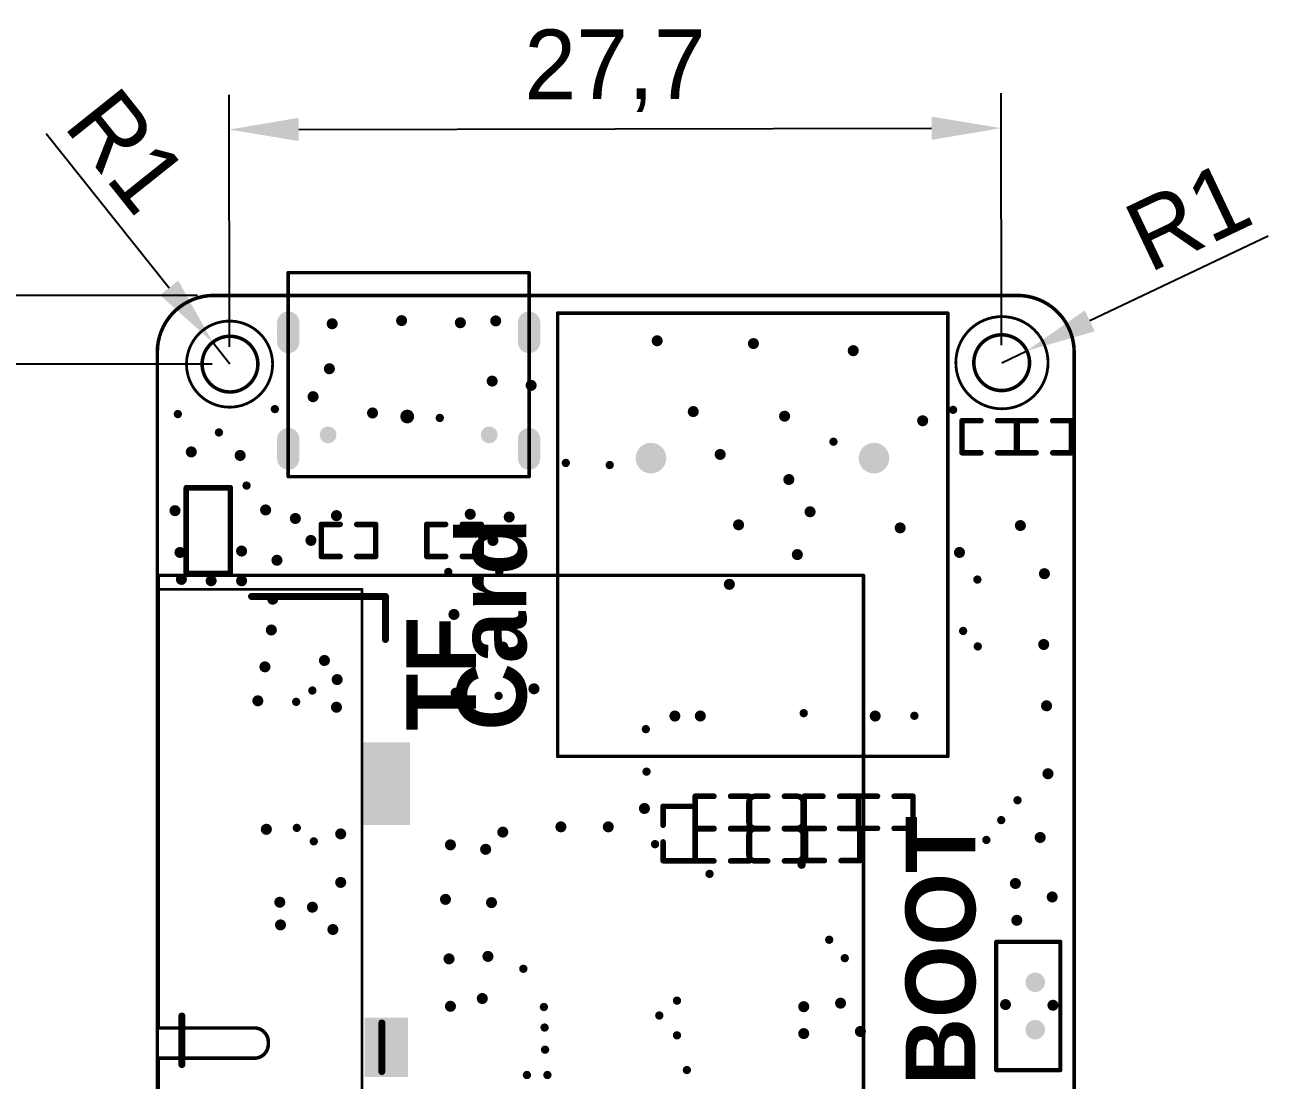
# Model space of a CAD drawing. Header units: millimetres. Extents: x -69 to 18, y -23 to 110.
# Drawn here: x -37.67 to 6.93, y 71.99 to 109.85 of the extents above; entities that cross this region are included whole.
import ezdxf

# ---------------------------------------------------------------- set-up
doc = ezdxf.new("R2010")
doc.units = ezdxf.units.MM
for name, color, linetype in [('KeepOutLayer', 6, 'Continuous'), ('PadHoleLayer', 156, 'Continuous'), ('TopOverlay', 2, 'Continuous'), ('ViaHoleLayer', 16, 'Continuous')]:
    doc.layers.add(name, color=color, linetype=linetype)
doc.styles.add('Alibaba PuHuiTi Medium', font='', dxfattribs={"height": 0.2})
doc.styles.get('Alibaba PuHuiTi Medium').set_extended_font_data('Alibaba PuHuiTi Medium', bold=True)
doc.dimstyles.new('ISO-25', dxfattribs={"dimtxt": 2.5, "dimasz": 2.5, "dimexe": 1.25, "dimexo": 0.625, "dimtad": 1, "dimtxsty": 'Standard', "dimcen": 2.5, "dimclrd": 3, "dimclre": 3, "dimclrt": 3, "dimadec": 0, "dimazin": 0, "dimtfac": 1, "dimtmove": 0, "dimatfit": 3, "dimfxl": 1, "dimarcsym": 0})

# ---------------------------------------------------------------- blocks, each defined once
blk = doc.blocks.new('TF_CKT01_009D_22')
at = {"layer": 'PadHoleLayer'}
h = blk.add_hatch(color=156, dxfattribs=at)
edge = h.paths.add_edge_path()
edge.add_arc((-2.8, -10.7), 0.55, 0, 360)
h = blk.add_hatch(color=156, dxfattribs=at)
edge = h.paths.add_edge_path()
edge.add_arc((5.2, -10.7), 0.55, 0, 360)
at = {"layer": 'TopOverlay', "const_width": 0.127}
for points in [[(-5.45, 0), (-5.45, -15.9)], [(8.55, 0), (-5.45, 0)], [(8.55, 0), (8.55, -15.9)], [(8.55, -15.9), (-5.45, -15.9)]]:
    blk.add_lwpolyline(points, dxfattribs=at)
at = {"layer": 'TopOverlay', "const_width": 0.0635}
for points in [[(-5.482, 0, 1), (-5.418, 0, 1)], [(-5.482, 0, 1), (-5.418, 0, 1)], [(8.518, 0, 1), (8.582, 0, 1)], [(8.518, 0, 1), (8.582, 0, 1)], [(-5.482, -15.9, 1), (-5.418, -15.9, 1)], [(-5.482, -15.9, 1), (-5.418, -15.9, 1)], [(8.518, -15.9, 1), (8.582, -15.9, 1)], [(8.518, -15.9, 1), (8.582, -15.9, 1)]]:
    blk.add_lwpolyline(points, format="xyb", close=True, dxfattribs=at)
blk = doc.blocks.new('LC_0402_C_32')
at = {"layer": 'TopOverlay', "const_width": 0.2}
for points in [[(-0.975, 0.355, -0.414214), (-0.755, 0.575)], [(0.755, 0.575, -0.414214), (0.975, 0.355)], [(-0.755, -0.575, -0.414214), (-0.975, -0.355)], [(0.975, -0.355, -0.414214), (0.755, -0.575)]]:
    blk.add_lwpolyline(points, format="xyb", dxfattribs=at)
for points in [[(-0.975, -0.355), (-0.975, 0.355)], [(-0.75, 0.575), (-0.3, 0.575)], [(0.3, 0.575), (0.75, 0.575)], [(0.975, -0.355), (0.975, 0.355)], [(-0.75, -0.575), (-0.3, -0.575)], [(0.3, -0.575), (0.75, -0.575)]]:
    blk.add_lwpolyline(points, dxfattribs=at)
at = {"layer": 'TopOverlay', "const_width": 0.1}
for points in [[(-1.025, 0.355, 1), (-0.925, 0.355, 1)], [(-1.025, 0.355, 1), (-0.925, 0.355, 1)], [(-0.805, 0.575, 1), (-0.705, 0.575, 1)], [(-0.8, 0.575, 1), (-0.7, 0.575, 1)], [(-0.35, 0.575, 1), (-0.25, 0.575, 1)], [(0.25, 0.575, 1), (0.35, 0.575, 1)], [(0.7, 0.575, 1), (0.8, 0.575, 1)], [(0.705, 0.575, 1), (0.805, 0.575, 1)], [(0.925, 0.355, 1), (1.025, 0.355, 1)], [(0.925, 0.355, 1), (1.025, 0.355, 1)], [(-1.025, -0.355, 1), (-0.925, -0.355, 1)], [(-1.025, -0.355, 1), (-0.925, -0.355, 1)], [(0.925, -0.355, 1), (1.025, -0.355, 1)], [(0.925, -0.355, 1), (1.025, -0.355, 1)], [(-0.805, -0.575, 1), (-0.705, -0.575, 1)], [(-0.8, -0.575, 1), (-0.7, -0.575, 1)], [(-0.35, -0.575, 1), (-0.25, -0.575, 1)], [(0.25, -0.575, 1), (0.35, -0.575, 1)], [(0.7, -0.575, 1), (0.8, -0.575, 1)], [(0.705, -0.575, 1), (0.805, -0.575, 1)]]:
    blk.add_lwpolyline(points, format="xyb", close=True, dxfattribs=at)
blk = doc.blocks.new('LC_0402_C_33')
at = {"layer": 'TopOverlay', "const_width": 0.2}
for points in [[(-0.975, 0.355, -0.414214), (-0.755, 0.575)], [(0.755, 0.575, -0.414214), (0.975, 0.355)], [(-0.755, -0.575, -0.414214), (-0.975, -0.355)], [(0.975, -0.355, -0.414214), (0.755, -0.575)]]:
    blk.add_lwpolyline(points, format="xyb", dxfattribs=at)
for points in [[(-0.975, -0.355), (-0.975, 0.355)], [(-0.75, 0.575), (-0.3, 0.575)], [(0.3, 0.575), (0.75, 0.575)], [(0.975, -0.355), (0.975, 0.355)], [(-0.75, -0.575), (-0.3, -0.575)], [(0.3, -0.575), (0.75, -0.575)]]:
    blk.add_lwpolyline(points, dxfattribs=at)
at = {"layer": 'TopOverlay', "const_width": 0.1}
for points in [[(-1.025, 0.355, 1), (-0.925, 0.355, 1)], [(-1.025, 0.355, 1), (-0.925, 0.355, 1)], [(-0.805, 0.575, 1), (-0.705, 0.575, 1)], [(-0.8, 0.575, 1), (-0.7, 0.575, 1)], [(-0.35, 0.575, 1), (-0.25, 0.575, 1)], [(0.25, 0.575, 1), (0.35, 0.575, 1)], [(0.7, 0.575, 1), (0.8, 0.575, 1)], [(0.705, 0.575, 1), (0.805, 0.575, 1)], [(0.925, 0.355, 1), (1.025, 0.355, 1)], [(0.925, 0.355, 1), (1.025, 0.355, 1)], [(-1.025, -0.355, 1), (-0.925, -0.355, 1)], [(-1.025, -0.355, 1), (-0.925, -0.355, 1)], [(0.925, -0.355, 1), (1.025, -0.355, 1)], [(0.925, -0.355, 1), (1.025, -0.355, 1)], [(-0.805, -0.575, 1), (-0.705, -0.575, 1)], [(-0.8, -0.575, 1), (-0.7, -0.575, 1)], [(-0.35, -0.575, 1), (-0.25, -0.575, 1)], [(0.25, -0.575, 1), (0.35, -0.575, 1)], [(0.7, -0.575, 1), (0.8, -0.575, 1)], [(0.705, -0.575, 1), (0.805, -0.575, 1)]]:
    blk.add_lwpolyline(points, format="xyb", close=True, dxfattribs=at)
blk = doc.blocks.new('LC_0402_R_37')
at = {"layer": 'TopOverlay', "const_width": 0.2}
for points in [[(-0.3, 0.575), (-0.975, 0.575)], [(-0.975, -0.575), (-0.975, 0.575)], [(0.975, 0.575), (0.3, 0.575)], [(0.975, -0.575), (0.975, 0.575)], [(-0.3, -0.575), (-0.975, -0.575)], [(0.975, -0.575), (0.3, -0.575)]]:
    blk.add_lwpolyline(points, dxfattribs=at)
at = {"layer": 'TopOverlay', "const_width": 0.1}
for points in [[(-1.025, 0.575, 1), (-0.925, 0.575, 1)], [(-1.025, 0.575, 1), (-0.925, 0.575, 1)], [(-0.35, 0.575, 1), (-0.25, 0.575, 1)], [(0.25, 0.575, 1), (0.35, 0.575, 1)], [(0.925, 0.575, 1), (1.025, 0.575, 1)], [(0.925, 0.575, 1), (1.025, 0.575, 1)], [(-1.025, -0.575, 1), (-0.925, -0.575, 1)], [(-1.025, -0.575, 1), (-0.925, -0.575, 1)], [(-0.35, -0.575, 1), (-0.25, -0.575, 1)], [(0.25, -0.575, 1), (0.35, -0.575, 1)], [(0.925, -0.575, 1), (1.025, -0.575, 1)], [(0.925, -0.575, 1), (1.025, -0.575, 1)]]:
    blk.add_lwpolyline(points, format="xyb", close=True, dxfattribs=at)
blk = doc.blocks.new('LC_0402_R_38')
at = {"layer": 'TopOverlay', "const_width": 0.2}
for points in [[(-0.3, 0.575), (-0.975, 0.575)], [(-0.975, 0.575), (-0.975, -0.575)], [(0.975, 0.575), (0.3, 0.575)], [(0.975, 0.575), (0.975, -0.575)], [(-0.3, -0.575), (-0.975, -0.575)], [(0.975, -0.575), (0.3, -0.575)]]:
    blk.add_lwpolyline(points, dxfattribs=at)
at = {"layer": 'TopOverlay', "const_width": 0.1}
for points in [[(-1.025, 0.575, 1), (-0.925, 0.575, 1)], [(-1.025, 0.575, 1), (-0.925, 0.575, 1)], [(-0.35, 0.575, 1), (-0.25, 0.575, 1)], [(0.25, 0.575, 1), (0.35, 0.575, 1)], [(0.925, 0.575, 1), (1.025, 0.575, 1)], [(0.925, 0.575, 1), (1.025, 0.575, 1)], [(-1.025, -0.575, 1), (-0.925, -0.575, 1)], [(-1.025, -0.575, 1), (-0.925, -0.575, 1)], [(-0.35, -0.575, 1), (-0.25, -0.575, 1)], [(0.25, -0.575, 1), (0.35, -0.575, 1)], [(0.925, -0.575, 1), (1.025, -0.575, 1)], [(0.925, -0.575, 1), (1.025, -0.575, 1)]]:
    blk.add_lwpolyline(points, format="xyb", close=True, dxfattribs=at)
blk = doc.blocks.new('LC_0402_R_39')
at = {"layer": 'TopOverlay', "const_width": 0.2}
for points in [[(-0.3, 0.575), (-0.975, 0.575)], [(-0.975, 0.575), (-0.975, -0.575)], [(0.975, 0.575), (0.3, 0.575)], [(0.975, 0.575), (0.975, -0.575)], [(-0.3, -0.575), (-0.975, -0.575)], [(0.975, -0.575), (0.3, -0.575)]]:
    blk.add_lwpolyline(points, dxfattribs=at)
at = {"layer": 'TopOverlay', "const_width": 0.1}
for points in [[(-1.025, 0.575, 1), (-0.925, 0.575, 1)], [(-1.025, 0.575, 1), (-0.925, 0.575, 1)], [(-0.35, 0.575, 1), (-0.25, 0.575, 1)], [(0.25, 0.575, 1), (0.35, 0.575, 1)], [(0.925, 0.575, 1), (1.025, 0.575, 1)], [(0.925, 0.575, 1), (1.025, 0.575, 1)], [(-1.025, -0.575, 1), (-0.925, -0.575, 1)], [(-1.025, -0.575, 1), (-0.925, -0.575, 1)], [(-0.35, -0.575, 1), (-0.25, -0.575, 1)], [(0.25, -0.575, 1), (0.35, -0.575, 1)], [(0.925, -0.575, 1), (1.025, -0.575, 1)], [(0.925, -0.575, 1), (1.025, -0.575, 1)]]:
    blk.add_lwpolyline(points, format="xyb", close=True, dxfattribs=at)
blk = doc.blocks.new('LC_0402_R_43')
at = {"layer": 'TopOverlay', "const_width": 0.2}
for points in [[(-0.975, 0.575), (-0.3, 0.575)], [(-0.975, -0.575), (-0.975, 0.575)], [(0.3, 0.575), (0.975, 0.575)], [(0.975, -0.575), (0.975, 0.575)], [(-0.975, -0.575), (-0.3, -0.575)], [(0.3, -0.575), (0.975, -0.575)]]:
    blk.add_lwpolyline(points, dxfattribs=at)
at = {"layer": 'TopOverlay', "const_width": 0.1}
for points in [[(-1.025, 0.575, 1), (-0.925, 0.575, 1)], [(-1.025, 0.575, 1), (-0.925, 0.575, 1)], [(-0.35, 0.575, 1), (-0.25, 0.575, 1)], [(0.25, 0.575, 1), (0.35, 0.575, 1)], [(0.925, 0.575, 1), (1.025, 0.575, 1)], [(0.925, 0.575, 1), (1.025, 0.575, 1)], [(-1.025, -0.575, 1), (-0.925, -0.575, 1)], [(-1.025, -0.575, 1), (-0.925, -0.575, 1)], [(-0.35, -0.575, 1), (-0.25, -0.575, 1)], [(0.25, -0.575, 1), (0.35, -0.575, 1)], [(0.925, -0.575, 1), (1.025, -0.575, 1)], [(0.925, -0.575, 1), (1.025, -0.575, 1)]]:
    blk.add_lwpolyline(points, format="xyb", close=True, dxfattribs=at)
blk = doc.blocks.new('LC_0402_R_44')
at = {"layer": 'TopOverlay', "const_width": 0.2}
for points in [[(-0.3, 0.575), (-0.975, 0.575)], [(-0.975, 0.575), (-0.975, -0.575)], [(0.975, 0.575), (0.3, 0.575)], [(0.975, 0.575), (0.975, -0.575)], [(-0.3, -0.575), (-0.975, -0.575)], [(0.975, -0.575), (0.3, -0.575)]]:
    blk.add_lwpolyline(points, dxfattribs=at)
at = {"layer": 'TopOverlay', "const_width": 0.1}
for points in [[(-1.025, 0.575, 1), (-0.925, 0.575, 1)], [(-1.025, 0.575, 1), (-0.925, 0.575, 1)], [(-0.35, 0.575, 1), (-0.25, 0.575, 1)], [(0.25, 0.575, 1), (0.35, 0.575, 1)], [(0.925, 0.575, 1), (1.025, 0.575, 1)], [(0.925, 0.575, 1), (1.025, 0.575, 1)], [(-1.025, -0.575, 1), (-0.925, -0.575, 1)], [(-1.025, -0.575, 1), (-0.925, -0.575, 1)], [(-0.35, -0.575, 1), (-0.25, -0.575, 1)], [(0.25, -0.575, 1), (0.35, -0.575, 1)], [(0.925, -0.575, 1), (1.025, -0.575, 1)], [(0.925, -0.575, 1), (1.025, -0.575, 1)]]:
    blk.add_lwpolyline(points, format="xyb", close=True, dxfattribs=at)
blk = doc.blocks.new('LC_0402_R_45')
at = {"layer": 'TopOverlay', "const_width": 0.2}
for points in [[(-0.3, 0.575), (-0.975, 0.575)], [(-0.975, 0.575), (-0.975, -0.575)], [(0.975, 0.575), (0.3, 0.575)], [(0.975, 0.575), (0.975, -0.575)], [(-0.3, -0.575), (-0.975, -0.575)], [(0.975, -0.575), (0.3, -0.575)]]:
    blk.add_lwpolyline(points, dxfattribs=at)
at = {"layer": 'TopOverlay', "const_width": 0.1}
for points in [[(-1.025, 0.575, 1), (-0.925, 0.575, 1)], [(-1.025, 0.575, 1), (-0.925, 0.575, 1)], [(-0.35, 0.575, 1), (-0.25, 0.575, 1)], [(0.25, 0.575, 1), (0.35, 0.575, 1)], [(0.925, 0.575, 1), (1.025, 0.575, 1)], [(0.925, 0.575, 1), (1.025, 0.575, 1)], [(-1.025, -0.575, 1), (-0.925, -0.575, 1)], [(-1.025, -0.575, 1), (-0.925, -0.575, 1)], [(-0.35, -0.575, 1), (-0.25, -0.575, 1)], [(0.25, -0.575, 1), (0.35, -0.575, 1)], [(0.925, -0.575, 1), (1.025, -0.575, 1)], [(0.925, -0.575, 1), (1.025, -0.575, 1)]]:
    blk.add_lwpolyline(points, format="xyb", close=True, dxfattribs=at)
blk = doc.blocks.new('LC_0402_R_46')
at = {"layer": 'TopOverlay', "const_width": 0.2}
for points in [[(-0.975, 0.575), (-0.3, 0.575)], [(-0.975, -0.575), (-0.975, 0.575)], [(0.3, 0.575), (0.975, 0.575)], [(0.975, -0.575), (0.975, 0.575)], [(-0.975, -0.575), (-0.3, -0.575)], [(0.3, -0.575), (0.975, -0.575)]]:
    blk.add_lwpolyline(points, dxfattribs=at)
at = {"layer": 'TopOverlay', "const_width": 0.1}
for points in [[(-1.025, 0.575, 1), (-0.925, 0.575, 1)], [(-1.025, 0.575, 1), (-0.925, 0.575, 1)], [(-0.35, 0.575, 1), (-0.25, 0.575, 1)], [(0.25, 0.575, 1), (0.35, 0.575, 1)], [(0.925, 0.575, 1), (1.025, 0.575, 1)], [(0.925, 0.575, 1), (1.025, 0.575, 1)], [(-1.025, -0.575, 1), (-0.925, -0.575, 1)], [(-1.025, -0.575, 1), (-0.925, -0.575, 1)], [(-0.35, -0.575, 1), (-0.25, -0.575, 1)], [(0.25, -0.575, 1), (0.35, -0.575, 1)], [(0.925, -0.575, 1), (1.025, -0.575, 1)], [(0.925, -0.575, 1), (1.025, -0.575, 1)]]:
    blk.add_lwpolyline(points, format="xyb", close=True, dxfattribs=at)
blk = doc.blocks.new('LC_0402_R_47')
at = {"layer": 'TopOverlay', "const_width": 0.2}
for points in [[(-0.975, 0.575), (-0.3, 0.575)], [(-0.975, -0.575), (-0.975, 0.575)], [(0.3, 0.575), (0.975, 0.575)], [(0.975, -0.575), (0.975, 0.575)], [(-0.975, -0.575), (-0.3, -0.575)], [(0.3, -0.575), (0.975, -0.575)]]:
    blk.add_lwpolyline(points, dxfattribs=at)
at = {"layer": 'TopOverlay', "const_width": 0.1}
for points in [[(-1.025, 0.575, 1), (-0.925, 0.575, 1)], [(-1.025, 0.575, 1), (-0.925, 0.575, 1)], [(-0.35, 0.575, 1), (-0.25, 0.575, 1)], [(0.25, 0.575, 1), (0.35, 0.575, 1)], [(0.925, 0.575, 1), (1.025, 0.575, 1)], [(0.925, 0.575, 1), (1.025, 0.575, 1)], [(-1.025, -0.575, 1), (-0.925, -0.575, 1)], [(-1.025, -0.575, 1), (-0.925, -0.575, 1)], [(-0.35, -0.575, 1), (-0.25, -0.575, 1)], [(0.25, -0.575, 1), (0.35, -0.575, 1)], [(0.925, -0.575, 1), (1.025, -0.575, 1)], [(0.925, -0.575, 1), (1.025, -0.575, 1)]]:
    blk.add_lwpolyline(points, format="xyb", close=True, dxfattribs=at)
blk = doc.blocks.new('TS_019B_50')
at = {"layer": 'PadHoleLayer'}
h = blk.add_hatch(color=156, dxfattribs=at)
edge = h.paths.add_edge_path()
edge.add_arc((-0.85, 0), 0.35, 0, 360)
h = blk.add_hatch(color=156, dxfattribs=at)
edge = h.paths.add_edge_path()
edge.add_arc((0.85, 0), 0.35, 0, 360)
at = {"layer": 'TopOverlay', "const_width": 0.152}
for points in [[(2.3, 1.4), (-2.3, 1.4)], [(-2.3, 1.4), (-2.3, -0.9)], [(2.3, 1.4), (2.3, -0.9)], [(-2.3, -0.9), (2.3, -0.9)]]:
    blk.add_lwpolyline(points, dxfattribs=at)
at = {"layer": 'TopOverlay', "const_width": 0.0762}
for points in [[(-2.338, 1.4, 1), (-2.262, 1.4, 1)], [(-2.338, 1.4, 1), (-2.262, 1.4, 1)], [(2.262, 1.4, 1), (2.338, 1.4, 1)], [(2.262, 1.4, 1), (2.338, 1.4, 1)], [(-2.338, -0.9, 1), (-2.262, -0.9, 1)], [(-2.338, -0.9, 1), (-2.262, -0.9, 1)], [(2.262, -0.9, 1), (2.338, -0.9, 1)], [(2.262, -0.9, 1), (2.338, -0.9, 1)]]:
    blk.add_lwpolyline(points, format="xyb", close=True, dxfattribs=at)
blk = doc.blocks.new('TYPE_C3_0_53')
at = {"layer": 'PadHoleLayer'}
h = blk.add_hatch(color=156, dxfattribs=at)
edge = h.paths.add_edge_path()
edge.add_arc((-4.32, -1.35), 0.4, 180, 360)
edge.add_line((-3.92, -1.35), (-3.92, -0.65))
edge.add_arc((-4.32, -0.65), 0.4, 0, 180)
edge.add_line((-4.72, -0.65), (-4.72, -1.35))
h = blk.add_hatch(color=156, dxfattribs=at)
edge = h.paths.add_edge_path()
edge.add_arc((4.32, -1.35), 0.4, 180, 360)
edge.add_line((4.72, -1.35), (4.72, -0.65))
edge.add_arc((4.32, -0.65), 0.4, 0, 180)
edge.add_line((3.92, -0.65), (3.92, -1.35))
h = blk.add_hatch(color=156, dxfattribs=at)
edge = h.paths.add_edge_path()
edge.add_arc((-2.89, -1.5), 0.3, 0, 360)
h = blk.add_hatch(color=156, dxfattribs=at)
edge = h.paths.add_edge_path()
edge.add_arc((2.89, -1.5), 0.3, 0, 360)
h = blk.add_hatch(color=156, dxfattribs=at)
edge = h.paths.add_edge_path()
edge.add_arc((-4.32, -5.53), 0.4, 180, 360)
edge.add_line((-3.92, -5.53), (-3.92, -4.83))
edge.add_arc((-4.32, -4.83), 0.4, 0, 180)
edge.add_line((-4.72, -4.83), (-4.72, -5.53))
h = blk.add_hatch(color=156, dxfattribs=at)
edge = h.paths.add_edge_path()
edge.add_arc((4.32, -5.53), 0.4, 180, 360)
edge.add_line((4.72, -5.53), (4.72, -4.83))
edge.add_arc((4.32, -4.83), 0.4, 0, 180)
edge.add_line((3.92, -4.83), (3.92, -5.53))
at = {"layer": 'TopOverlay', "const_width": 0.127}
for points in [[(4.32, 0), (-4.32, 0)], [(-4.32, 0), (-4.32, -7.32)], [(4.32, 0), (4.32, -7.32)], [(4.32, -7.32), (-4.32, -7.32)]]:
    blk.add_lwpolyline(points, dxfattribs=at)
at = {"layer": 'TopOverlay', "const_width": 0.0635}
for points in [[(-4.352, 0, 1), (-4.288, 0, 1)], [(-4.352, 0, 1), (-4.288, 0, 1)], [(4.288, 0, 1), (4.352, 0, 1)], [(4.288, 0, 1), (4.352, 0, 1)], [(-4.352, -7.32, 1), (-4.288, -7.32, 1)], [(-4.352, -7.32, 1), (-4.288, -7.32, 1)], [(4.288, -7.32, 1), (4.352, -7.32, 1)], [(4.288, -7.32, 1), (4.352, -7.32, 1)]]:
    blk.add_lwpolyline(points, format="xyb", close=True, dxfattribs=at)
blk = doc.blocks.new('LC_0603_L_69')
at = {"layer": 'TopOverlay', "const_width": 0.2}
for points in [[(-1.535, 0.79), (1.535, 0.79)], [(-1.535, -0.79), (-1.535, 0.79)], [(1.535, -0.79), (1.535, 0.79)], [(1.535, -0.79), (-1.535, -0.79)]]:
    blk.add_lwpolyline(points, dxfattribs=at)
at = {"layer": 'TopOverlay', "const_width": 0.1}
for points in [[(-1.585, 0.79, 1), (-1.485, 0.79, 1)], [(-1.585, 0.79, 1), (-1.485, 0.79, 1)], [(1.485, 0.79, 1), (1.585, 0.79, 1)], [(1.485, 0.79, 1), (1.585, 0.79, 1)], [(-1.585, -0.79, 1), (-1.485, -0.79, 1)], [(-1.585, -0.79, 1), (-1.485, -0.79, 1)], [(1.485, -0.79, 1), (1.585, -0.79, 1)], [(1.485, -0.79, 1), (1.585, -0.79, 1)]]:
    blk.add_lwpolyline(points, format="xyb", close=True, dxfattribs=at)
blk = doc.blocks.new('LC_0402_R_75')
at = {"layer": 'TopOverlay', "const_width": 0.2}
for points in [[(-0.975, 0.575), (-0.3, 0.575)], [(-0.975, -0.575), (-0.975, 0.575)], [(0.3, 0.575), (0.975, 0.575)], [(0.975, -0.575), (0.975, 0.575)], [(-0.975, -0.575), (-0.3, -0.575)], [(0.3, -0.575), (0.975, -0.575)]]:
    blk.add_lwpolyline(points, dxfattribs=at)
at = {"layer": 'TopOverlay', "const_width": 0.1}
for points in [[(-1.025, 0.575, 1), (-0.925, 0.575, 1)], [(-1.025, 0.575, 1), (-0.925, 0.575, 1)], [(-0.35, 0.575, 1), (-0.25, 0.575, 1)], [(0.25, 0.575, 1), (0.35, 0.575, 1)], [(0.925, 0.575, 1), (1.025, 0.575, 1)], [(0.925, 0.575, 1), (1.025, 0.575, 1)], [(-1.025, -0.575, 1), (-0.925, -0.575, 1)], [(-1.025, -0.575, 1), (-0.925, -0.575, 1)], [(-0.35, -0.575, 1), (-0.25, -0.575, 1)], [(0.25, -0.575, 1), (0.35, -0.575, 1)], [(0.925, -0.575, 1), (1.025, -0.575, 1)], [(0.925, -0.575, 1), (1.025, -0.575, 1)]]:
    blk.add_lwpolyline(points, format="xyb", close=True, dxfattribs=at)
blk = doc.blocks.new('LC_0402_R_77')
at = {"layer": 'TopOverlay', "const_width": 0.2}
for points in [[(-0.975, 0.575), (-0.3, 0.575)], [(-0.975, -0.575), (-0.975, 0.575)], [(0.3, 0.575), (0.975, 0.575)], [(0.975, -0.575), (0.975, 0.575)], [(-0.975, -0.575), (-0.3, -0.575)], [(0.3, -0.575), (0.975, -0.575)]]:
    blk.add_lwpolyline(points, dxfattribs=at)
at = {"layer": 'TopOverlay', "const_width": 0.1}
for points in [[(-1.025, 0.575, 1), (-0.925, 0.575, 1)], [(-1.025, 0.575, 1), (-0.925, 0.575, 1)], [(-0.35, 0.575, 1), (-0.25, 0.575, 1)], [(0.25, 0.575, 1), (0.35, 0.575, 1)], [(0.925, 0.575, 1), (1.025, 0.575, 1)], [(0.925, 0.575, 1), (1.025, 0.575, 1)], [(-1.025, -0.575, 1), (-0.925, -0.575, 1)], [(-1.025, -0.575, 1), (-0.925, -0.575, 1)], [(-0.35, -0.575, 1), (-0.25, -0.575, 1)], [(0.25, -0.575, 1), (0.35, -0.575, 1)], [(0.925, -0.575, 1), (1.025, -0.575, 1)], [(0.925, -0.575, 1), (1.025, -0.575, 1)]]:
    blk.add_lwpolyline(points, format="xyb", close=True, dxfattribs=at)
blk = doc.blocks.new('CONN_SMD_91302_85_067RCB3333_85')
at = {"layer": 'TopOverlay'}
for points, const_width in [([(0.945, 4.685), (5.958, 4.685)], 0.127), ([(5.958, 4.685), (5.958, 1.237)], 0.127), ([(7.041, 4.685), (23.279, 4.685)], 0.127), ([(7.041, 4.685), (7.041, 1.237)], 0.127), ([(23.279, 4.685), (23.279, 1.256)], 0.127), ([(5.731, 3.838), (7.469, 3.838)], 0.254), ([(22.522, 1.335), (22.522, -3.464)], 0.254), ([(23.279, 1.256), (23.279, -20.613)], 0.127), ([(6.458, 0.737), (6.558, 0.737)], 0.127), ([(5.481, -3.337), (7.219, -3.337)], 0.254), ([(20.981, -3.464), (22.522, -3.464)], 0.254), ([(1.498, -20.613), (23.279, -20.613)], 0.127)]:
    blk.add_lwpolyline(points, dxfattribs=dict(at, const_width=const_width))
for points, const_width in [([(5.926, 4.685, 1), (5.99, 4.685, 1)], 0.0635), ([(5.926, 4.685, 1), (5.99, 4.685, 1)], 0.0635), ([(7.009, 4.685, 1), (7.073, 4.685, 1)], 0.0635), ([(7.009, 4.685, 1), (7.073, 4.685, 1)], 0.0635), ([(23.247, 4.685, 1), (23.311, 4.685, 1)], 0.0635), ([(23.247, 4.685, 1), (23.311, 4.685, 1)], 0.0635), ([(5.668, 3.838, 1), (5.795, 3.838, 1)], 0.127), ([(7.405, 3.838, 1), (7.532, 3.838, 1)], 0.127), ([(22.459, 1.335, 1), (22.586, 1.335, 1)], 0.127), ([(5.926, 1.237, 1), (5.99, 1.237, 1)], 0.0635), ([(5.926, 1.237, 1), (5.99, 1.237, 1)], 0.0635), ([(7.009, 1.237, 1), (7.073, 1.237, 1)], 0.0635), ([(7.009, 1.237, 1), (7.073, 1.237, 1)], 0.0635), ([(23.247, 1.256, 1), (23.311, 1.256, 1)], 0.0635), ([(23.247, 1.256, 1), (23.311, 1.256, 1)], 0.0635), ([(6.426, 0.737, 1), (6.49, 0.737, 1)], 0.0635), ([(6.426, 0.737, 1), (6.49, 0.737, 1)], 0.0635), ([(6.509, 0.737, 1), (6.573, 0.737, 1)], 0.0635), ([(6.526, 0.737, 1), (6.59, 0.737, 1)], 0.0635), ([(5.418, -3.337, 1), (5.545, -3.337, 1)], 0.127), ([(7.155, -3.337, 1), (7.282, -3.337, 1)], 0.127), ([(20.918, -3.464, 1), (21.045, -3.464, 1)], 0.127), ([(22.459, -3.464, 1), (22.586, -3.464, 1)], 0.127), ([(22.459, -3.464, 1), (22.586, -3.464, 1)], 0.127), ([(23.247, -20.613, 1), (23.311, -20.613, 1)], 0.0635), ([(23.247, -20.613, 1), (23.311, -20.613, 1)], 0.0635)]:
    blk.add_lwpolyline(points, format="xyb", close=True, dxfattribs=dict(at, const_width=const_width))
at = {"layer": 'TopOverlay', "const_width": 0.127}
for points in [[(6.458, 0.737, -0.414214), (5.958, 1.237)], [(7.041, 1.237, -0.414214), (6.541, 0.737)]]:
    blk.add_lwpolyline(points, format="xyb", dxfattribs=at)
blk = doc.blocks.new('*D86')
at = {"color": 3, "lineweight": -2}
for p, q in [((-30.329, 98.302), (-30.346, 107.342)), ((-2.627, 98.353), (-2.644, 107.393)), ((-27.844, 106.097), (-5.142, 106.138))]:
    blk.add_line(p, q, dxfattribs=at)
at = {"color": 3}
for points in [[(-27.844, 106.513), (-27.843, 105.68), (-30.344, 106.092)], [(-5.142, 106.555), (-5.141, 105.722), (-2.642, 106.143)]]:
    blk.add_solid(points, dxfattribs=at)
at = {"layer": 'Defpoints', "color": 0}
for p in [(-2.642, 106.143), (-2.626, 97.728), (-30.328, 97.677)]:
    blk.add_point(p, dxfattribs=at)
at = {"color": 3, "insert": (-16.496, 108.201), "char_height": 2.5, "attachment_point": 5, "rotation": 0.1051}
blk.add_mtext('27,7', dxfattribs=at)
blk = doc.blocks.new('*D87')
at = {"color": 3, "lineweight": -2}
for p, q in [((-30.953, 97.677), (-48.581, 97.672)), ((-47.33, 95.172), (-47.306, 4.872)), ((-30.928, 2.376), (-48.555, 2.371))]:
    blk.add_line(p, q, dxfattribs=at)
at = {"color": 3}
for points in [[(-46.913, 95.173), (-47.747, 95.172), (-47.331, 97.672)], [(-46.889, 4.872), (-47.723, 4.872), (-47.305, 2.372)]]:
    blk.add_solid(points, dxfattribs=at)
at = {"layer": 'Defpoints', "color": 0}
for p in [(-30.328, 97.677), (-47.305, 2.372), (-30.303, 2.376)]:
    blk.add_point(p, dxfattribs=at)
at = {"color": 3, "insert": (-45.235, 50.023), "char_height": 2.5, "attachment_point": 5, "rotation": 270.0153}
blk.add_mtext('95,3', dxfattribs=at)
blk = doc.blocks.new('*D89')
at = {"color": 3, "lineweight": -2}
for p, q in [((-31.48, 100.141), (-66.907, 100.141)), ((-65.657, 97.641), (-65.657, 2.514)), ((-31.48, 0.014), (-66.907, 0.014))]:
    blk.add_line(p, q, dxfattribs=at)
at = {"color": 3}
for points in [[(-66.074, 97.641), (-65.24, 97.641), (-65.657, 100.141)], [(-66.074, 2.514), (-65.24, 2.514), (-65.657, 0.014)]]:
    blk.add_solid(points, dxfattribs=at)
at = {"layer": 'Defpoints', "color": 0}
for p in [(-30.855, 100.141), (-65.657, 0.014), (-30.855, 0.014)]:
    blk.add_point(p, dxfattribs=at)
at = {"color": 3, "insert": (-67.74, 50.077), "char_height": 2.5, "attachment_point": 5, "rotation": 90}
blk.add_mtext('100,13', dxfattribs=at)
blk = doc.blocks.new('*D95')
at = {"color": 3, "lineweight": -2}
for p, q in [((6.933, 102.269), (0.535, 99.23)), ((-2.626, 97.728), (-1.723, 98.157))]:
    blk.add_line(p, q, dxfattribs=at)
at = {"color": 3}
blk.add_solid([(0.357, 99.606), (0.714, 98.853), (-1.723, 98.157)], dxfattribs=at)
at = {"layer": 'Defpoints', "color": 0}
for p in [(-1.723, 98.157), (-2.626, 97.728)]:
    blk.add_point(p, dxfattribs=at)
at = {"color": 3, "insert": (4.059, 102.979), "char_height": 2.5, "attachment_point": 5, "rotation": 25.409}
blk.add_mtext('R1', dxfattribs=at)
blk = doc.blocks.new('*D96')
at = {"color": 3, "lineweight": -2}
for p, q in [((-36.908, 105.954), (-32.493, 100.414)), ((-30.312, 97.677), (-30.935, 98.459))]:
    blk.add_line(p, q, dxfattribs=at)
at = {"color": 3}
blk.add_solid([(-32.168, 100.674), (-32.819, 100.154), (-30.935, 98.459)], dxfattribs=at)
at = {"layer": 'Defpoints', "color": 0}
for p in [(-30.935, 98.459), (-30.312, 97.677)]:
    blk.add_point(p, dxfattribs=at)
at = {"color": 3, "insert": (-34.013, 105.33), "char_height": 2.5, "attachment_point": 5, "rotation": 308.5518}
blk.add_mtext('R1', dxfattribs=at)

msp = doc.modelspace()

# ---------------------------------------------------------------- hatches: boundary and pattern name
at = {"layer": 'TopOverlay'}
for points in [[(-25.527, 81.142), (-23.851, 81.142), (-23.851, 84.113), (-25.527, 84.113)], [(-25.477, 72.099), (-23.927, 72.099), (-23.927, 74.233), (-25.477, 74.233)]]:
    msp.add_hatch(color=2, dxfattribs=at).paths.add_polyline_path(points)
at = {"layer": 'ViaHoleLayer'}
h = msp.add_hatch(color=16, dxfattribs=at)
edge = h.paths.add_edge_path()
edge.add_arc((-26.645, 99.125), 0.2, 0, 360)
h = msp.add_hatch(color=16, dxfattribs=at)
edge = h.paths.add_edge_path()
edge.add_arc((-24.155, 99.238), 0.2, 0, 360)
h = msp.add_hatch(color=16, dxfattribs=at)
edge = h.paths.add_edge_path()
edge.add_arc((-22.047, 99.162), 0.2, 0, 360)
h = msp.add_hatch(color=16, dxfattribs=at)
edge = h.paths.add_edge_path()
edge.add_arc((-20.778, 99.226), 0.2, 0, 360)
h = msp.add_hatch(color=16, dxfattribs=at)
edge = h.paths.add_edge_path()
edge.add_arc((-14.986, 98.515), 0.2, 0, 360)
h = msp.add_hatch(color=16, dxfattribs=at)
edge = h.paths.add_edge_path()
edge.add_arc((-11.532, 98.414), 0.2, 0, 360)
h = msp.add_hatch(color=16, dxfattribs=at)
edge = h.paths.add_edge_path()
edge.add_arc((-7.951, 98.16), 0.2, 0, 360)
h = msp.add_hatch(color=16, dxfattribs=at)
edge = h.paths.add_edge_path()
edge.add_arc((-26.746, 97.511), 0.2, 0, 360)
h = msp.add_hatch(color=16, dxfattribs=at)
edge = h.paths.add_edge_path()
edge.add_arc((-20.905, 97.067), 0.2, 0, 360)
h = msp.add_hatch(color=16, dxfattribs=at)
edge = h.paths.add_edge_path()
edge.add_arc((-19.508, 96.915), 0.2, 0, 360)
h = msp.add_hatch(color=16, dxfattribs=at)
edge = h.paths.add_edge_path()
edge.add_arc((-27.331, 96.509), 0.2, 0, 360)
h = msp.add_hatch(color=16, dxfattribs=at)
edge = h.paths.add_edge_path()
edge.add_arc((-32.182, 95.885), 0.15, 0, 360)
h = msp.add_hatch(color=16, dxfattribs=at)
edge = h.paths.add_edge_path()
edge.add_arc((-28.702, 96.063), 0.15, 0, 360)
h = msp.add_hatch(color=16, dxfattribs=at)
edge = h.paths.add_edge_path()
edge.add_arc((-25.197, 95.924), 0.2, 0, 360)
h = msp.add_hatch(color=16, dxfattribs=at)
edge = h.paths.add_edge_path()
edge.add_arc((-23.953, 95.797), 0.25, 0, 360)
h = msp.add_hatch(color=16, dxfattribs=at)
edge = h.paths.add_edge_path()
edge.add_arc((-13.691, 95.975), 0.2, 0, 360)
h = msp.add_hatch(color=16, dxfattribs=at)
edge = h.paths.add_edge_path()
edge.add_arc((-10.414, 95.809), 0.2, 0, 360)
h = msp.add_hatch(color=16, dxfattribs=at)
edge = h.paths.add_edge_path()
edge.add_arc((-4.369, 96.037), 0.15, 0, 360)
h = msp.add_hatch(color=16, dxfattribs=at)
edge = h.paths.add_edge_path()
edge.add_arc((-22.784, 95.747), 0.15, 0, 360)
h = msp.add_hatch(color=16, dxfattribs=at)
edge = h.paths.add_edge_path()
edge.add_arc((-5.461, 95.645), 0.2, 0, 360)
h = msp.add_hatch(color=16, dxfattribs=at)
edge = h.paths.add_edge_path()
edge.add_arc((-30.709, 95.225), 0.15, 0, 360)
h = msp.add_hatch(color=16, dxfattribs=at)
edge = h.paths.add_edge_path()
edge.add_arc((-8.661, 94.894), 0.15, 0, 360)
h = msp.add_hatch(color=16, dxfattribs=at)
edge = h.paths.add_edge_path()
edge.add_arc((-31.7, 94.527), 0.2, 0, 360)
h = msp.add_hatch(color=16, dxfattribs=at)
edge = h.paths.add_edge_path()
edge.add_arc((-29.947, 94.4), 0.2, 0, 360)
h = msp.add_hatch(color=16, dxfattribs=at)
edge = h.paths.add_edge_path()
edge.add_arc((-12.725, 94.437), 0.2, 0, 360)
h = msp.add_hatch(color=16, dxfattribs=at)
edge = h.paths.add_edge_path()
edge.add_arc((-18.263, 94.132), 0.15, 0, 360)
h = msp.add_hatch(color=16, dxfattribs=at)
edge = h.paths.add_edge_path()
edge.add_arc((-16.688, 94.056), 0.15, 0, 360)
h = msp.add_hatch(color=16, dxfattribs=at)
edge = h.paths.add_edge_path()
edge.add_arc((-10.262, 93.537), 0.2, 0, 360)
h = msp.add_hatch(color=16, dxfattribs=at)
edge = h.paths.add_edge_path()
edge.add_arc((-29.718, 93.32), 0.15, 0, 360)
h = msp.add_hatch(color=16, dxfattribs=at)
edge = h.paths.add_edge_path()
edge.add_arc((-32.284, 92.419), 0.2, 0, 360)
h = msp.add_hatch(color=16, dxfattribs=at)
edge = h.paths.add_edge_path()
edge.add_arc((-29.033, 92.445), 0.2, 0, 360)
h = msp.add_hatch(color=16, dxfattribs=at)
edge = h.paths.add_edge_path()
edge.add_arc((-27.966, 92.14), 0.2, 0, 360)
h = msp.add_hatch(color=16, dxfattribs=at)
edge = h.paths.add_edge_path()
edge.add_arc((-26.493, 92.241), 0.2, 0, 360)
h = msp.add_hatch(color=16, dxfattribs=at)
edge = h.paths.add_edge_path()
edge.add_arc((-21.692, 92.292), 0.2, 0, 360)
h = msp.add_hatch(color=16, dxfattribs=at)
edge = h.paths.add_edge_path()
edge.add_arc((-20.295, 92.191), 0.2, 0, 360)
h = msp.add_hatch(color=16, dxfattribs=at)
edge = h.paths.add_edge_path()
edge.add_arc((-9.5, 92.38), 0.2, 0, 360)
h = msp.add_hatch(color=16, dxfattribs=at)
edge = h.paths.add_edge_path()
edge.add_arc((-12.065, 91.911), 0.2, 0, 360)
h = msp.add_hatch(color=16, dxfattribs=at)
edge = h.paths.add_edge_path()
edge.add_arc((-6.268, 91.802), 0.2, 0, 360)
h = msp.add_hatch(color=16, dxfattribs=at)
edge = h.paths.add_edge_path()
edge.add_arc((-1.956, 91.886), 0.2, 0, 360)
h = msp.add_hatch(color=16, dxfattribs=at)
edge = h.paths.add_edge_path()
edge.add_arc((-27.407, 91.352), 0.2, 0, 360)
h = msp.add_hatch(color=16, dxfattribs=at)
edge = h.paths.add_edge_path()
edge.add_arc((-20.879, 91.352), 0.2, 0, 360)
h = msp.add_hatch(color=16, dxfattribs=at)
edge = h.paths.add_edge_path()
edge.add_arc((-32.106, 90.921), 0.2, 0, 360)
h = msp.add_hatch(color=16, dxfattribs=at)
edge = h.paths.add_edge_path()
edge.add_arc((-29.896, 90.971), 0.2, 0, 360)
h = msp.add_hatch(color=16, dxfattribs=at)
edge = h.paths.add_edge_path()
edge.add_arc((-9.957, 90.844), 0.2, 0, 360)
h = msp.add_hatch(color=16, dxfattribs=at)
edge = h.paths.add_edge_path()
edge.add_arc((-4.141, 90.921), 0.2, 0, 360)
h = msp.add_hatch(color=16, dxfattribs=at)
edge = h.paths.add_edge_path()
edge.add_arc((-28.626, 90.641), 0.2, 0, 360)
h = msp.add_hatch(color=16, dxfattribs=at)
edge = h.paths.add_edge_path()
edge.add_arc((-32.055, 89.955), 0.2, 0, 360)
h = msp.add_hatch(color=16, dxfattribs=at)
edge = h.paths.add_edge_path()
edge.add_arc((-30.988, 89.905), 0.2, 0, 360)
h = msp.add_hatch(color=16, dxfattribs=at)
edge = h.paths.add_edge_path()
edge.add_arc((-29.896, 89.905), 0.2, 0, 360)
h = msp.add_hatch(color=16, dxfattribs=at)
edge = h.paths.add_edge_path()
edge.add_arc((-22.479, 90.221), 0.15, 0, 360)
h = msp.add_hatch(color=16, dxfattribs=at)
edge = h.paths.add_edge_path()
edge.add_arc((-20.65, 90.221), 0.15, 0, 360)
h = msp.add_hatch(color=16, dxfattribs=at)
edge = h.paths.add_edge_path()
edge.add_arc((-1.093, 90.159), 0.2, 0, 360)
h = msp.add_hatch(color=16, dxfattribs=at)
edge = h.paths.add_edge_path()
edge.add_arc((-12.396, 89.778), 0.2, 0, 360)
h = msp.add_hatch(color=16, dxfattribs=at)
edge = h.paths.add_edge_path()
edge.add_arc((-3.498, 89.948), 0.15, 0, 360)
h = msp.add_hatch(color=16, dxfattribs=at)
edge = h.paths.add_edge_path()
edge.add_arc((-28.779, 89.244), 0.2, 0, 360)
h = msp.add_hatch(color=16, dxfattribs=at)
edge = h.paths.add_edge_path()
edge.add_arc((-22.276, 88.697), 0.2, 0, 360)
h = msp.add_hatch(color=16, dxfattribs=at)
edge = h.paths.add_edge_path()
edge.add_arc((-28.829, 88.138), 0.2, 0, 360)
h = msp.add_hatch(color=16, dxfattribs=at)
edge = h.paths.add_edge_path()
edge.add_arc((-4.009, 88.105), 0.15, 0, 360)
h = msp.add_hatch(color=16, dxfattribs=at)
edge = h.paths.add_edge_path()
edge.add_arc((-20.523, 87.528), 0.2, 0, 360)
h = msp.add_hatch(color=16, dxfattribs=at)
edge = h.paths.add_edge_path()
edge.add_arc((-3.483, 87.55), 0.15, 0, 360)
h = msp.add_hatch(color=16, dxfattribs=at)
edge = h.paths.add_edge_path()
edge.add_arc((-1.118, 87.619), 0.2, 0, 360)
h = msp.add_hatch(color=16, dxfattribs=at)
edge = h.paths.add_edge_path()
edge.add_arc((-29.058, 86.817), 0.2, 0, 360)
h = msp.add_hatch(color=16, dxfattribs=at)
edge = h.paths.add_edge_path()
edge.add_arc((-26.924, 87.046), 0.2, 0, 360)
h = msp.add_hatch(color=16, dxfattribs=at)
edge = h.paths.add_edge_path()
edge.add_arc((-26.467, 86.36), 0.2, 0, 360)
h = msp.add_hatch(color=16, dxfattribs=at)
edge = h.paths.add_edge_path()
edge.add_arc((-27.356, 85.968), 0.15, 0, 360)
h = msp.add_hatch(color=16, dxfattribs=at)
edge = h.paths.add_edge_path()
edge.add_arc((-19.406, 86.03), 0.2, 0, 360)
h = msp.add_hatch(color=16, dxfattribs=at)
edge = h.paths.add_edge_path()
edge.add_arc((-29.312, 85.598), 0.2, 0, 360)
h = msp.add_hatch(color=16, dxfattribs=at)
edge = h.paths.add_edge_path()
edge.add_arc((-27.937, 85.561), 0.15, 0, 360)
h = msp.add_hatch(color=16, dxfattribs=at)
edge = h.paths.add_edge_path()
edge.add_arc((-22.2, 85.877), 0.2, 0, 360)
h = msp.add_hatch(color=16, dxfattribs=at)
edge = h.paths.add_edge_path()
edge.add_arc((-20.676, 85.776), 0.15, 0, 360)
h = msp.add_hatch(color=16, dxfattribs=at)
edge = h.paths.add_edge_path()
edge.add_arc((-26.492, 85.369), 0.2, 0, 360)
h = msp.add_hatch(color=16, dxfattribs=at)
edge = h.paths.add_edge_path()
edge.add_arc((-14.351, 85.053), 0.2, 0, 360)
h = msp.add_hatch(color=16, dxfattribs=at)
edge = h.paths.add_edge_path()
edge.add_arc((-13.437, 85.053), 0.2, 0, 360)
h = msp.add_hatch(color=16, dxfattribs=at)
edge = h.paths.add_edge_path()
edge.add_arc((-9.729, 85.155), 0.15, 0, 360)
h = msp.add_hatch(color=16, dxfattribs=at)
edge = h.paths.add_edge_path()
edge.add_arc((-7.163, 85.053), 0.2, 0, 360)
h = msp.add_hatch(color=16, dxfattribs=at)
edge = h.paths.add_edge_path()
edge.add_arc((-5.758, 85.061), 0.15, 0, 360)
h = msp.add_hatch(color=16, dxfattribs=at)
edge = h.paths.add_edge_path()
edge.add_arc((-1.016, 85.42), 0.2, 0, 360)
h = msp.add_hatch(color=16, dxfattribs=at)
edge = h.paths.add_edge_path()
edge.add_arc((-15.392, 84.582), 0.15, 0, 360)
h = msp.add_hatch(color=16, dxfattribs=at)
edge = h.paths.add_edge_path()
edge.add_arc((-15.367, 83.058), 0.15, 0, 360)
h = msp.add_hatch(color=16, dxfattribs=at)
edge = h.paths.add_edge_path()
edge.add_arc((-0.965, 82.982), 0.2, 0, 360)
h = msp.add_hatch(color=16, dxfattribs=at)
edge = h.paths.add_edge_path()
edge.add_arc((-2.058, 82.031), 0.15, 0, 360)
h = msp.add_hatch(color=16, dxfattribs=at)
edge = h.paths.add_edge_path()
edge.add_arc((-15.443, 81.737), 0.2, 0, 360)
h = msp.add_hatch(color=16, dxfattribs=at)
edge = h.paths.add_edge_path()
edge.add_arc((-29.007, 80.989), 0.2, 0, 360)
h = msp.add_hatch(color=16, dxfattribs=at)
edge = h.paths.add_edge_path()
edge.add_arc((-27.915, 81.04), 0.15, 0, 360)
h = msp.add_hatch(color=16, dxfattribs=at)
edge = h.paths.add_edge_path()
edge.add_arc((-18.44, 81.077), 0.2, 0, 360)
h = msp.add_hatch(color=16, dxfattribs=at)
edge = h.paths.add_edge_path()
edge.add_arc((-16.739, 81.077), 0.2, 0, 360)
h = msp.add_hatch(color=16, dxfattribs=at)
edge = h.paths.add_edge_path()
edge.add_arc((-2.642, 81.319), 0.15, 0, 360)
h = msp.add_hatch(color=16, dxfattribs=at)
edge = h.paths.add_edge_path()
edge.add_arc((-26.34, 80.823), 0.2, 0, 360)
h = msp.add_hatch(color=16, dxfattribs=at)
edge = h.paths.add_edge_path()
edge.add_arc((-20.524, 80.888), 0.2, 0, 360)
h = msp.add_hatch(color=16, dxfattribs=at)
edge = h.paths.add_edge_path()
edge.add_arc((-3.175, 80.608), 0.15, 0, 360)
h = msp.add_hatch(color=16, dxfattribs=at)
edge = h.paths.add_edge_path()
edge.add_arc((-1.245, 80.696), 0.2, 0, 360)
h = msp.add_hatch(color=16, dxfattribs=at)
edge = h.paths.add_edge_path()
edge.add_arc((-27.305, 80.557), 0.15, 0, 360)
h = msp.add_hatch(color=16, dxfattribs=at)
edge = h.paths.add_edge_path()
edge.add_arc((-22.403, 80.43), 0.2, 0, 360)
h = msp.add_hatch(color=16, dxfattribs=at)
edge = h.paths.add_edge_path()
edge.add_arc((-21.14, 80.271), 0.2, 0, 360)
h = msp.add_hatch(color=16, dxfattribs=at)
edge = h.paths.add_edge_path()
edge.add_arc((-15.063, 80.456), 0.15, 0, 360)
h = msp.add_hatch(color=16, dxfattribs=at)
edge = h.paths.add_edge_path()
edge.add_arc((-9.805, 79.719), 0.15, 0, 360)
h = msp.add_hatch(color=16, dxfattribs=at)
edge = h.paths.add_edge_path()
edge.add_arc((-13.107, 79.389), 0.15, 0, 360)
h = msp.add_hatch(color=16, dxfattribs=at)
edge = h.paths.add_edge_path()
edge.add_arc((-26.34, 79.084), 0.2, 0, 360)
h = msp.add_hatch(color=16, dxfattribs=at)
edge = h.paths.add_edge_path()
edge.add_arc((-2.134, 79.045), 0.2, 0, 360)
h = msp.add_hatch(color=16, dxfattribs=at)
edge = h.paths.add_edge_path()
edge.add_arc((-28.525, 78.373), 0.2, 0, 360)
h = msp.add_hatch(color=16, dxfattribs=at)
edge = h.paths.add_edge_path()
edge.add_arc((-22.581, 78.475), 0.2, 0, 360)
h = msp.add_hatch(color=16, dxfattribs=at)
edge = h.paths.add_edge_path()
edge.add_arc((-20.93, 78.359), 0.2, 0, 360)
h = msp.add_hatch(color=16, dxfattribs=at)
edge = h.paths.add_edge_path()
edge.add_arc((-0.813, 78.562), 0.2, 0, 360)
h = msp.add_hatch(color=16, dxfattribs=at)
edge = h.paths.add_edge_path()
edge.add_arc((-27.356, 78.195), 0.2, 0, 360)
h = msp.add_hatch(color=16, dxfattribs=at)
edge = h.paths.add_edge_path()
edge.add_arc((-28.499, 77.56), 0.2, 0, 360)
h = msp.add_hatch(color=16, dxfattribs=at)
edge = h.paths.add_edge_path()
edge.add_arc((-2.083, 77.724), 0.2, 0, 360)
h = msp.add_hatch(color=16, dxfattribs=at)
edge = h.paths.add_edge_path()
edge.add_arc((-26.619, 77.394), 0.2, 0, 360)
h = msp.add_hatch(color=16, dxfattribs=at)
edge = h.paths.add_edge_path()
edge.add_arc((-8.814, 77.027), 0.15, 0, 360)
h = msp.add_hatch(color=16, dxfattribs=at)
edge = h.paths.add_edge_path()
edge.add_arc((-22.454, 76.341), 0.2, 0, 360)
h = msp.add_hatch(color=16, dxfattribs=at)
edge = h.paths.add_edge_path()
edge.add_arc((-21.057, 76.429), 0.2, 0, 360)
h = msp.add_hatch(color=16, dxfattribs=at)
edge = h.paths.add_edge_path()
edge.add_arc((-8.255, 76.366), 0.15, 0, 360)
h = msp.add_hatch(color=16, dxfattribs=at)
edge = h.paths.add_edge_path()
edge.add_arc((-19.787, 75.985), 0.15, 0, 360)
h = msp.add_hatch(color=16, dxfattribs=at)
edge = h.paths.add_edge_path()
edge.add_arc((-21.26, 74.919), 0.2, 0, 360)
h = msp.add_hatch(color=16, dxfattribs=at)
edge = h.paths.add_edge_path()
edge.add_arc((-14.275, 74.842), 0.15, 0, 360)
h = msp.add_hatch(color=16, dxfattribs=at)
edge = h.paths.add_edge_path()
edge.add_arc((-8.407, 74.752), 0.2, 0, 360)
h = msp.add_hatch(color=16, dxfattribs=at)
edge = h.paths.add_edge_path()
edge.add_arc((-22.403, 74.639), 0.2, 0, 360)
h = msp.add_hatch(color=16, dxfattribs=at)
edge = h.paths.add_edge_path()
edge.add_arc((-19.05, 74.614), 0.15, 0, 360)
h = msp.add_hatch(color=16, dxfattribs=at)
edge = h.paths.add_edge_path()
edge.add_arc((-9.728, 74.625), 0.2, 0, 360)
h = msp.add_hatch(color=16, dxfattribs=at)
edge = h.paths.add_edge_path()
edge.add_arc((-2.489, 74.701), 0.2, 0, 360)
h = msp.add_hatch(color=16, dxfattribs=at)
edge = h.paths.add_edge_path()
edge.add_arc((-0.787, 74.676), 0.2, 0, 360)
h = msp.add_hatch(color=16, dxfattribs=at)
edge = h.paths.add_edge_path()
edge.add_arc((-14.91, 74.309), 0.15, 0, 360)
h = msp.add_hatch(color=16, dxfattribs=at)
edge = h.paths.add_edge_path()
edge.add_arc((-19.025, 73.877), 0.15, 0, 360)
h = msp.add_hatch(color=16, dxfattribs=at)
edge = h.paths.add_edge_path()
edge.add_arc((-14.275, 73.598), 0.15, 0, 360)
h = msp.add_hatch(color=16, dxfattribs=at)
edge = h.paths.add_edge_path()
edge.add_arc((-9.728, 73.66), 0.2, 0, 360)
h = msp.add_hatch(color=16, dxfattribs=at)
edge = h.paths.add_edge_path()
edge.add_arc((-7.696, 73.736), 0.2, 0, 360)
h = msp.add_hatch(color=16, dxfattribs=at)
edge = h.paths.add_edge_path()
edge.add_arc((-19.007, 73.083), 0.15, 0, 360)
h = msp.add_hatch(color=16, dxfattribs=at)
edge = h.paths.add_edge_path()
edge.add_arc((-19.66, 72.175), 0.15, 0, 360)
h = msp.add_hatch(color=16, dxfattribs=at)
edge = h.paths.add_edge_path()
edge.add_arc((-18.923, 72.175), 0.15, 0, 360)
h = msp.add_hatch(color=16, dxfattribs=at)
edge = h.paths.add_edge_path()
edge.add_arc((-13.92, 72.353), 0.15, 0, 360)

# ---------------------------------------------------------------- linework, layer by layer
at = {"layer": 'KeepOutLayer', "const_width": 0.127}
for points in [[(-32.919, 98.109, -0.414214), (-30.887, 100.141)], [(-2.058, 100.141, -0.414214), (-0.026, 98.109)]]:
    msp.add_lwpolyline(points, format="xyb", dxfattribs=at)
for points in [[(-30.887, 100.141), (-2.058, 100.141)], [(-32.919, 2.046), (-32.919, 98.109)], [(-0.026, 2.046), (-0.026, 98.109)]]:
    msp.add_lwpolyline(points, dxfattribs=at)
at = {"layer": 'KeepOutLayer'}
for points, const_width in [([(-30.919, 100.141, 1), (-30.855, 100.141, 1)], 0.0635), ([(-30.919, 100.141, 1), (-30.855, 100.141, 1)], 0.0635), ([(-2.09, 100.141, 1), (-2.026, 100.141, 1)], 0.0635), ([(-2.09, 100.141, 1), (-2.026, 100.141, 1)], 0.0635), ([(-29.312, 97.677, 1), (-31.312, 97.677, 1)], 0.127), ([(-1.626, 97.728, 1), (-3.626, 97.728, 1)], 0.127), ([(-32.951, 98.109, 1), (-32.887, 98.109, 1)], 0.0635), ([(-32.951, 98.109, 1), (-32.887, 98.109, 1)], 0.0635), ([(-0.058, 98.109, 1), (0.006, 98.109, 1)], 0.0635), ([(-0.058, 98.109, 1), (0.006, 98.109, 1)], 0.0635), ([(-31.344, 97.677, 1), (-31.28, 97.677, 1)], 0.0635), ([(-29.344, 97.677, 1), (-29.28, 97.677, 1)], 0.0635), ([(-3.658, 97.728, 1), (-3.594, 97.728, 1)], 0.0635), ([(-1.658, 97.728, 1), (-1.594, 97.728, 1)], 0.0635)]:
    msp.add_lwpolyline(points, format="xyb", close=True, dxfattribs=dict(at, const_width=const_width))
at = {"layer": 'TopOverlay'}
for points, const_width in [([(-28.783, 97.677, 1), (-31.873, 97.677, 1)], 0.1), ([(-0.963, 97.728, 1), (-4.271, 97.728, 1)], 0.1), ([(-31.898, 97.677, 1), (-31.848, 97.677, 1)], 0.05), ([(-28.808, 97.677, 1), (-28.758, 97.677, 1)], 0.05), ([(-4.296, 97.728, 1), (-4.246, 97.728, 1)], 0.05), ([(-0.988, 97.728, 1), (-0.938, 97.728, 1)], 0.05), ([(-32.944, 89.6, 1), (-32.894, 89.6, 1)], 0.05), ([(-32.944, 89.6, 1), (-32.894, 89.6, 1)], 0.05), ([(-25.603, 89.6, 1), (-25.553, 89.6, 1)], 0.05), ([(-25.603, 89.6, 1), (-25.553, 89.6, 1)], 0.05), ([(-25.603, 88.676, 1), (-25.553, 88.676, 1)], 0.05), ([(-25.603, 88.676, 1), (-25.553, 88.676, 1)], 0.05)]:
    msp.add_lwpolyline(points, format="xyb", close=True, dxfattribs=dict(at, const_width=const_width))
at = {"layer": 'TopOverlay', "const_width": 0.1}
for points in [[(-32.919, 67.959), (-32.919, 89.6)], [(-32.919, 89.6), (-25.578, 89.6)], [(-25.578, 88.676), (-25.578, 89.6)], [(-25.578, 67.987), (-25.578, 88.676)]]:
    msp.add_lwpolyline(points, dxfattribs=at)

# ---------------------------------------------------------------- block references
for name, p, rotation in [('TYPE_C3_0_53', (-23.902, 93.638), 180), ('TF_CKT01_009D_22', (-10.008, 83.605), 180), ('LC_0603_L_69', (-31.09, 91.708), 270), ('LC_0402_R_44', (-26.061, 91.352), 180), ('CONN_SMD_91302_85_067RCB3333_85', (-28.2, 66.82), 90), ('LC_0402_R_45', (-12.65, 81.599), 180), ('LC_0402_R_37', (-14.199, 80.837), 270), ('LC_0402_R_38', (-12.65, 80.43), 180), ('LC_0402_R_39', (-8.687, 80.442), 180), ('TS_019B_50', (-1.422, 74.651), 90)]:
    msp.add_blockref(name, p, dxfattribs=dict(rotation=rotation))
for name, p in [('LC_0402_R_77', (-3.073, 95.072)), ('LC_0402_R_75', (-1.092, 95.072)), ('LC_0402_R_43', (-22.276, 91.352)), ('LC_0402_C_32', (-10.719, 81.599)), ('LC_0402_R_46', (-8.738, 81.599)), ('LC_0402_R_47', (-6.782, 81.599)), ('LC_0402_C_33', (-10.719, 80.43))]:
    msp.add_blockref(name, p)

# ---------------------------------------------------------------- texts
at = {"layer": 'TopOverlay', "style": 'Alibaba PuHuiTi Medium'}
for s, p in [('Card', (-19.677, 84.531)), ('TF', (-21.48, 84.531)), ('BOOT', (-3.573, 71.806))]:
    msp.add_text(s, height=2.5, rotation=90, dxfattribs=at).set_placement(p)

# ---------------------------------------------------------------- dimensions: what is measured, and where the dimension line sits
for p2, distance, picture, middle in [((-2.626, 97.728), 8.415, '*D86', (-16.496, 108.201)), ((-30.303, 2.376), -17.003, '*D87', (-45.235, 50.023))]:
    dim = msp.add_aligned_dim(p1=(-30.328, 97.677), p2=p2, distance=distance, dimstyle='ISO-25')
    dim.commit()
    dim.dimension.update_dxf_attribs({"geometry": picture, "text_midpoint": middle})
for center, mpoint, picture, middle in [((-30.312, 97.677), (-30.935, 98.459), '*D96', (-34.013, 105.33)), ((-2.626, 97.728), (-1.723, 98.157), '*D95', (4.059, 102.979))]:
    dim = msp.add_radius_dim(center=center, mpoint=mpoint, dimstyle='ISO-25')
    dim.commit()
    dim.dimension.update_dxf_attribs({"geometry": picture, "text_midpoint": middle})
dim = msp.add_linear_dim(base=(-65.657, 0.014), p1=(-30.855, 100.141), p2=(-30.855, 0.014), angle=90, dimstyle='ISO-25')
dim.commit()
dim.dimension.update_dxf_attribs({"geometry": '*D89', "text_midpoint": (-67.74, 50.077)})

doc.saveas('drawing.dxf')
